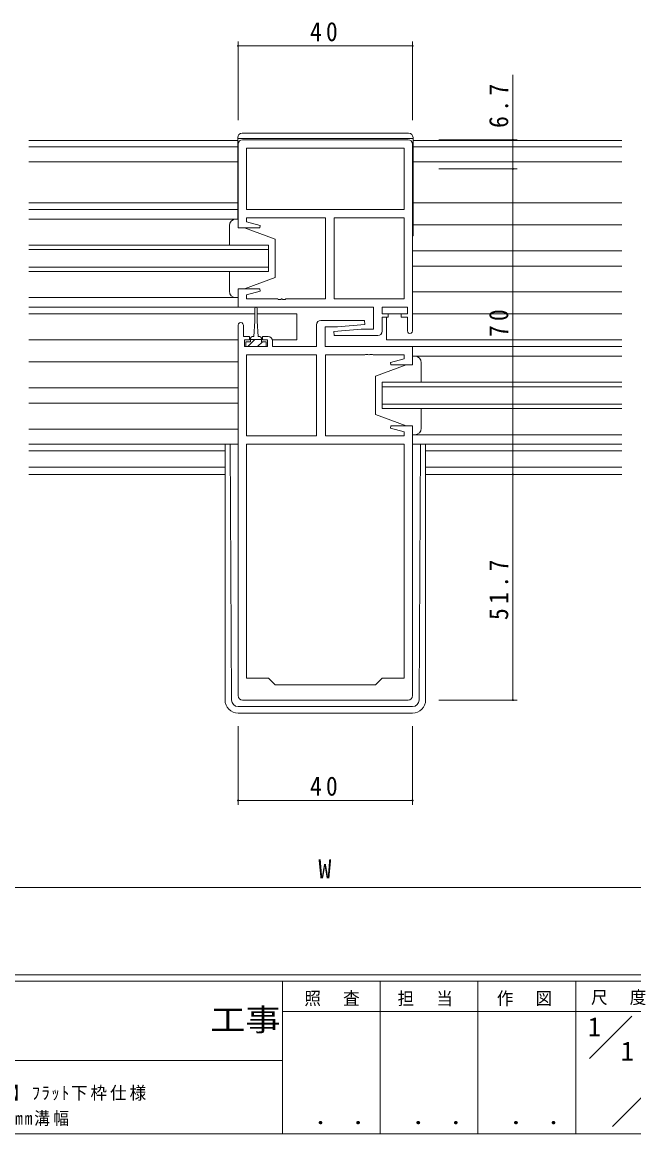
# Model space of a CAD drawing. Units: millimetres on the paper. Extents: x -420 to 373, y -297 to 267.
# Drawn here: x 37.8 to 178, y -297 to -42.3 of the extents above; entities that cross this region are included whole.
import ezdxf
from ezdxf.enums import TextEntityAlignment as Align

# ---------------------------------------------------------------- set-up
doc = ezdxf.new("R2010")
doc.units = ezdxf.units.MM
for name, color, linetype, lineweight in [('0-1_YKK_ZWAK', 7, 'Continuous', 9), ('0-3_YKK_11', 7, 'Continuous', 9), ('0-4_YKK_12', 2, 'Continuous', 9), ('0-5_YKK_13', 4, 'Continuous', 9), ('0-6_YKK_D', 6, 'Continuous', 9)]:
    doc.layers.add(name, color=color, linetype=linetype, lineweight=lineweight)
doc.layers.add('0-2_USER1', color=3, linetype='Continuous')
doc.styles.add('ＭＳ ゴシック', font='')
doc.styles.get('ＭＳ ゴシック').set_extended_font_data('MS Gothic')

msp = doc.modelspace()

# ---------------------------------------------------------------- linework, layer by layer
at = {"layer": '0-1_YKK_ZWAK'}
for p, q in [((352.3, -260.575), (-417.7, -260.575)), ((314.5, -261.975), (-417.7, -261.975)), ((97.5, -261.975), (97.5, -296.975)), ((119.9, -261.975), (119.9, -296.975)), ((142.3, -261.975), (142.3, -296.975)), ((164.7, -261.975), (164.7, -296.975)), ((165.684, -268.975), (97.5, -268.975)), ((165.684, -268.975), (185.7, -268.975)), ((167.87, -279.712), (177.564, -270.018)), ((-31.3, -280.175), (97.5, -280.175)), ((173.172, -295.32), (182.696, -285.797)), ((-417.7, -296.975), (314.5, -296.975))]:
    msp.add_line(p, q, dxfattribs=at)
at = {"layer": '0-3_YKK_11'}
for p, q in [((87.3, -70.178), (87.3, -89.378)), ((126.3, -69.178), (88.3, -69.178)), ((125.37, -71.108), (89.23, -71.108)), ((89.23, -71.108), (89.23, -85.178)), ((125.37, -71.108), (89.23, -71.108)), ((125.37, -85.178), (125.37, -71.108)), ((127.3, -112.978), (127.3, -70.178)), ((89.23, -85.178), (125.37, -85.178)), ((89.23, -87.108), (107.3, -87.108)), ((89.23, -88.025), (89.23, -87.108)), ((92.329, -88.855), (89.23, -88.025)), ((92.26, -89.378), (92.329, -88.855)), ((107.3, -87.108), (107.3, -105.648)), ((109.3, -87.108), (109.3, -105.648)), ((125.37, -87.108), (109.3, -87.108)), ((109.3, -87.108), (109.3, -105.648)), ((125.37, -105.648), (125.37, -87.108)), ((87.3, -89.378), (92.26, -89.378)), ((87.3, -103.378), (87.3, -107.578)), ((92.26, -103.378), (87.3, -103.378)), ((89.23, -104.731), (92.329, -103.9)), ((92.329, -103.9), (92.26, -103.378)), ((89.23, -105.648), (89.23, -104.731)), ((96.342, -105.648), (89.23, -105.648)), ((96.525, -105.768), (96.342, -105.648)), ((97.075, -105.768), (96.525, -105.768)), ((97.258, -105.648), (97.075, -105.768)), ((97.342, -105.648), (97.258, -105.648)), ((97.525, -105.768), (97.342, -105.648)), ((98.075, -105.768), (97.525, -105.768)), ((98.258, -105.648), (98.075, -105.768)), ((107.3, -105.648), (98.258, -105.648)), ((109.3, -105.648), (125.37, -105.648)), ((87.3, -107.578), (118.37, -107.578)), ((118.37, -107.578), (118.37, -112.578)), ((120.3, -107.578), (126.1, -107.578)), ((120.3, -109.078), (120.3, -107.578)), ((121.7, -109.078), (120.3, -109.078)), ((121.7, -109.878), (121.7, -109.078)), ((124.7, -109.078), (124.7, -109.878)), ((126.1, -109.078), (124.7, -109.078)), ((126.1, -107.578), (126.1, -109.078)), ((87.3, -111.678), (87.3, -196.578)), ((88.5, -114.278), (88.5, -111.678)), ((105.3, -111.578), (105.3, -116.578)), ((116.278, -110.578), (106.3, -110.578)), ((110.107, -112.078), (116.32, -111.534)), ((116.32, -111.534), (116.278, -110.578)), ((120.3, -109.878), (121.7, -109.878)), ((120.3, -113.078), (120.3, -109.878)), ((124.7, -109.878), (126.1, -109.878)), ((126.1, -109.878), (126.1, -112.978)), ((89.9, -114.278), (88.5, -114.278)), ((89.9, -115.078), (89.9, -114.278)), ((92.9, -114.278), (92.9, -115.078)), ((94.2, -114.278), (92.9, -114.278)), ((107.23, -112.078), (110.107, -112.078)), ((107.23, -116.578), (107.23, -112.078)), ((115.493, -112.578), (109.28, -113.121)), ((109.28, -113.121), (109.322, -114.078)), ((109.322, -114.078), (119.3, -114.078)), ((118.37, -112.578), (115.493, -112.578)), ((88.8, -115.078), (89.9, -115.078)), ((88.8, -116.578), (88.8, -115.078)), ((94, -116.578), (88.8, -116.578)), ((92.9, -115.078), (94, -115.078)), ((94, -115.078), (94, -116.578)), ((95.2, -116.578), (95.2, -115.278)), ((105.3, -116.578), (95.2, -116.578)), ((127.3, -116.578), (107.23, -116.578)), ((127.3, -120.778), (127.3, -116.578)), ((89.23, -118.508), (89.23, -137.048)), ((105.3, -118.508), (89.23, -118.508)), ((105.3, -137.048), (105.3, -118.508)), ((105.3, -137.048), (105.3, -118.508)), ((107.3, -118.508), (116.342, -118.508)), ((107.3, -137.048), (107.3, -118.508)), ((116.342, -118.508), (116.525, -118.388)), ((116.525, -118.388), (117.075, -118.388)), ((117.075, -118.388), (117.258, -118.508)), ((117.258, -118.508), (117.342, -118.508)), ((117.342, -118.508), (117.525, -118.388)), ((117.525, -118.388), (118.075, -118.388)), ((118.075, -118.388), (118.258, -118.508)), ((118.258, -118.508), (125.37, -118.508)), ((125.37, -119.425), (122.271, -120.255)), ((125.37, -118.508), (125.37, -119.425)), ((122.271, -120.255), (122.34, -120.778)), ((122.34, -120.778), (127.3, -120.778)), ((122.34, -134.778), (122.271, -135.3)), ((127.3, -134.778), (122.34, -134.778)), ((127.3, -196.578), (127.3, -134.778)), ((89.23, -137.048), (105.3, -137.048)), ((125.37, -137.048), (107.3, -137.048)), ((122.271, -135.3), (125.37, -136.131)), ((125.37, -136.131), (125.37, -137.048)), ((89.23, -138.978), (89.23, -192.578)), ((125.37, -138.978), (89.23, -138.978)), ((125.37, -192.578), (125.37, -138.978)), ((125.37, -192.578), (125.37, -138.978)), ((89.23, -192.578), (94.3, -192.578)), ((94.3, -192.578), (95.8, -194.078)), ((118.8, -194.078), (120.3, -192.578)), ((120.3, -192.578), (125.37, -192.578)), ((95.8, -194.078), (118.8, -194.078)), ((88.3, -197.578), (126.3, -197.578))]:
    msp.add_line(p, q, dxfattribs=at)
for centre, radius, start, end in [((88.3, -70.178), 1, 90, 179.99998), ((126.3, -70.178), 1, 0, 89.99998), ((87.9, -111.678), 0.6, 359.99998, 180), ((106.3, -111.578), 1, 90, 179.99998), ((94.2, -115.278), 1, 0, 89.99998), ((119.3, -113.078), 1, 270, 359.99998), ((126.7, -112.978), 0.6, 179.99998, 0), ((88.3, -196.578), 1, 180, 269.99998), ((126.3, -196.578), 1, 270, 359.99998)]:
    msp.add_arc(centre, radius, start, end, dxfattribs=at)
at = {"layer": '0-4_YKK_12'}
for p, q in [((39.3, -69.378), (87.2, -69.378)), ((87.2, -70.778), (39.3, -70.778)), ((175.3, -70.778), (127.3, -70.778)), ((127.4, -69.378), (175.3, -69.378)), ((39.3, -74.278), (87.2, -74.278)), ((127.4, -74.278), (175.3, -74.278)), ((39.3, -83.678), (87.2, -83.678)), ((127.4, -83.678), (175.3, -83.678)), ((39.3, -85.178), (87.2, -85.178)), ((127.3, -88.678), (175.3, -88.678)), ((39.3, -93.378), (94.3, -93.378)), ((94.3, -93.378), (94.3, -99.378)), ((94.3, -94.378), (39.3, -94.378)), ((127.3, -94.631), (175.3, -94.631)), ((39.3, -98.378), (94.3, -98.378)), ((127.3, -98.124), (175.3, -98.124)), ((94.3, -99.378), (39.3, -99.378)), ((127.3, -104.078), (175.3, -104.078)), ((87.8, -107.578), (39.3, -107.578)), ((91.15, -109.078), (39.3, -109.078)), ((91.65, -109.078), (100.8, -109.078)), ((100.8, -109.078), (100.8, -115.078)), ((121.3, -109.078), (126.1, -109.078)), ((127.3, -109.078), (175.3, -109.078)), ((121.3, -109.878), (121.3, -115.078)), ((39.3, -115.078), (87.3, -115.078)), ((95.18, -115.078), (100.8, -115.078)), ((121.3, -115.078), (175.3, -115.078)), ((126.8, -116.578), (175.3, -116.578)), ((39.3, -120.078), (87.3, -120.078)), ((120.3, -130.778), (120.3, -124.778)), ((120.3, -124.778), (175.3, -124.778)), ((39.3, -126.031), (87.3, -126.031)), ((175.3, -125.778), (120.3, -125.778)), ((39.3, -129.524), (87.3, -129.524)), ((120.3, -129.778), (175.3, -129.778)), ((175.3, -130.778), (120.3, -130.778)), ((39.3, -135.478), (87.3, -135.478)), ((127.3, -138.978), (175.3, -138.978)), ((39.3, -140.478), (84.3, -140.478)), ((130.3, -140.478), (175.3, -140.478)), ((84.3, -144.248), (39.3, -144.248)), ((175.3, -144.248), (130.3, -144.248)), ((39.3, -145.878), (84.3, -145.878)), ((130.3, -145.878), (175.3, -145.878))]:
    msp.add_line(p, q, dxfattribs=at)
at = {"layer": '0-5_YKK_13'}
for p, q in [((87.2, -68.678), (87.2, -87.378)), ((88.2, -67.678), (126.4, -67.678)), ((127.4, -68.678), (127.4, -91.173)), ((127.4, -68.878), (87.2, -68.878)), ((39.3, -87.379), (87.3, -87.379)), ((85.3, -93.378), (85.3, -88.878)), ((86.8, -87.378), (87.3, -87.378)), ((87.3, -87.378), (87.3, -89.378)), ((87.3, -89.378), (88.8, -89.378)), ((88.8, -89.378), (95.8, -91.978)), ((127.4, -91.173), (127.3, -91.173)), ((95.8, -91.978), (95.8, -100.778)), ((85.3, -103.878), (85.3, -99.378)), ((88.8, -103.378), (95.8, -100.778)), ((87.3, -103.378), (87.3, -105.378)), ((88.8, -103.378), (87.3, -103.378)), ((39.3, -105.377), (87.3, -105.377)), ((87.3, -105.378), (86.8, -105.378)), ((91.15, -107.828), (91.15, -110.778)), ((91.65, -110.778), (91.65, -107.828)), ((91.15, -110.778), (90.9, -114.278)), ((91.65, -110.778), (91.9, -114.278)), ((90.55, -114.278), (90.9, -114.278)), ((91.9, -114.278), (92.25, -114.278)), ((89.1, -115.478), (89.1, -116.578)), ((90.15, -115.478), (89.1, -115.478)), ((89.1, -116.578), (93.7, -116.578)), ((91.131, -114.978), (89.531, -116.578)), ((90.15, -115.478), (90.15, -114.678)), ((92.65, -114.978), (90.15, -114.978)), ((92.876, -115.478), (91.776, -116.578)), ((92.65, -114.678), (92.65, -115.478)), ((93.7, -115.478), (92.65, -115.478)), ((93.7, -116.578), (93.7, -115.478)), ((127.3, -118.778), (175.3, -118.778)), ((127.3, -118.778), (127.3, -120.778)), ((127.8, -118.778), (127.3, -118.778)), ((125.8, -120.778), (118.8, -123.378)), ((127.3, -120.778), (125.8, -120.778)), ((129.3, -124.778), (129.3, -120.278)), ((118.8, -123.378), (118.8, -132.178)), ((125.8, -134.778), (118.8, -132.178)), ((129.3, -135.278), (129.3, -130.778)), ((125.8, -134.778), (127.3, -134.778)), ((127.3, -134.778), (127.3, -136.778)), ((127.3, -136.778), (175.3, -136.778)), ((127.3, -136.778), (127.8, -136.778)), ((39.3, -138.978), (87.3, -138.978)), ((84.3, -138.978), (84.3, -197.575)), ((85.793, -197.583), (85.509, -138.978)), ((87.3, -138.978), (87, -138.978)), ((128.807, -197.583), (129.091, -138.978)), ((130.3, -138.978), (130.3, -197.575)), ((87.293, -199.075), (127.307, -199.075)), ((87.3, -200.575), (127.3, -200.575))]:
    msp.add_line(p, q, dxfattribs=at)
for centre, radius, start, end in [((88.2, -68.678), 1, 90, 179.99998), ((126.4, -68.678), 1, 0, 90), ((86.8, -88.878), 1.5, 90, 180), ((86.8, -103.878), 1.5, 180, 270), ((91.4, -107.828), 0.25, 0, 180), ((90.55, -114.678), 0.4, 90, 180), ((92.25, -114.678), 0.4, 0, 90), ((127.8, -120.278), 1.5, 0, 90), ((127.8, -135.278), 1.5, 270, 0), ((87.3, -197.575), 3, 180, 270), ((87.293, -197.575), 1.5, 180.27722, 270), ((127.3, -197.575), 3, 270, 0), ((127.307, -197.575), 1.5, 270, 359.72276)]:
    msp.add_arc(centre, radius, start, end, dxfattribs=at)
at = {"layer": '0-6_YKK_D'}
for p, q in [((87.3, -64.678), (87.3, -46.678)), ((87.3, -47.678), (127.3, -47.678)), ((127.3, -64.678), (127.3, -46.678)), ((150.3, -69.178), (150.3, -54.278)), ((133.3, -69.178), (151.3, -69.178)), ((150.3, -75.878), (150.3, -69.178)), ((133.3, -75.878), (151.3, -75.878)), ((133.3, -75.878), (151.3, -75.878)), ((150.3, -145.878), (150.3, -75.878)), ((133.3, -145.878), (151.3, -145.878)), ((133.3, -145.878), (151.3, -145.878)), ((150.3, -145.878), (150.3, -197.578)), ((133.3, -197.578), (151.3, -197.578)), ((87.3, -203.575), (87.3, -221.575)), ((127.3, -203.575), (127.3, -221.575)), ((87.3, -220.575), (127.3, -220.575)), ((-55.7, -240.575), (270.3, -240.575))]:
    msp.add_line(p, q, dxfattribs=at)
for centre, start, end in [((87.3, -47.678), 0, 180), ((87.3, -47.678), 180, 0), ((127.3, -47.678), 0, 180), ((127.3, -47.678), 180, 0), ((150.3, -69.178), 90, 270), ((150.3, -69.178), 270, 90), ((150.3, -75.878), 90, 270), ((150.3, -75.878), 90, 270), ((150.3, -75.878), 270, 90), ((150.3, -75.878), 270, 90), ((150.3, -145.878), 90, 270), ((150.3, -145.878), 90, 270), ((150.3, -145.878), 270, 90), ((150.3, -145.878), 270, 90), ((150.3, -197.578), 90, 270), ((150.3, -197.578), 270, 90), ((87.3, -220.575), 0, 180), ((87.3, -220.575), 180, 0), ((127.3, -220.575), 0, 180), ((127.3, -220.575), 180, 0)]:
    msp.add_arc(centre, 0.106, start, end, dxfattribs=at)

# ---------------------------------------------------------------- texts
at = {"layer": '0-1_YKK_ZWAK', "color": 2, "style": 'ＭＳ ゴシック', "width": 1.15}
msp.add_text('工事', height=5.132, dxfattribs=at).set_placement((80.931, -274.932), align=Align.BOTTOM_LEFT)
at = {"layer": '0-1_YKK_ZWAK', "color": 3, "style": 'ＭＳ ゴシック', "width": 1.15}
for p in [(101.955, -295.921), (124.355, -295.921), (146.755, -295.921)]:
    msp.add_text(' ． ．', height=3.666, dxfattribs=at).set_placement(p, align=Align.BOTTOM_LEFT)
at = {"layer": '0-1_YKK_ZWAK', "char_height": 2.933, "attachment_point": 7, "style": 'ＭＳ ゴシック'}
for s, insert in [('\\T1.17;\\W0.95;照\\~\\~査', (102.489, -267.756)), ('\\T1.17;\\W0.95;担\\~\\~当', (123.855, -267.756)), ('\\T1.17;\\W0.95;作\\~\\~図', (146.62, -267.737)), ('\\T1.17;\\W0.95;尺\\~\\~度', (168.212, -267.512))]:
    msp.add_mtext(s, dxfattribs=dict(at, insert=insert))
at = {"layer": '0-2_USER1', "style": 'ＭＳ ゴシック'}
for p in [(167.5, -275.975), (175.033, -281.575)]:
    msp.add_text('1', height=4.399, dxfattribs=at).set_placement(p, align=Align.BOTTOM_LEFT)
at = {"layer": '0-2_USER1', "color": 7, "char_height": 2.933, "attachment_point": 7, "style": 'ＭＳ ゴシック'}
for s, insert in [('\\T1.18;\\W0.95;EXIMA\\~31\\~引違い窓【2枚建】ﾌﾗｯﾄ下枠仕様', (-18.243, -289.424)), ('\\T1.22;\\W0.9;T-2仕様\\~RC枠\\~Eﾀｲﾌﾟ/14mm溝幅', (-9.903, -295.6))]:
    msp.add_mtext(s, dxfattribs=dict(at, insert=insert))
at = {"layer": '0-6_YKK_D', "color": 3, "style": 'ＭＳ ゴシック'}
msp.add_text('W', height=4.399, dxfattribs=at).set_placement((105.7, -239.775), align=Align.BOTTOM_LEFT)
at = {"layer": '0-6_YKK_D', "color": 3, "char_height": 4.399, "attachment_point": 7, "style": 'ＭＳ ゴシック'}
for insert in [(103.78, -46.678), (103.78, -219.575)]:
    msp.add_mtext('\\T1.36;\\W0.9;40', dxfattribs=dict(at, insert=insert))
at = {"layer": '0-6_YKK_D', "color": 3, "char_height": 4.399, "attachment_point": 7, "rotation": 90, "style": 'ＭＳ ゴシック'}
for s, insert in [('\\T1.38;\\W0.9;6.7', (149.3, -66.478)), ('\\T1.36;\\W0.9;70', (149.3, -114.398)), ('\\T1.38;\\W0.9;51.7', (149.3, -179.248))]:
    msp.add_mtext(s, dxfattribs=dict(at, insert=insert))

doc.saveas('drawing.dxf')
